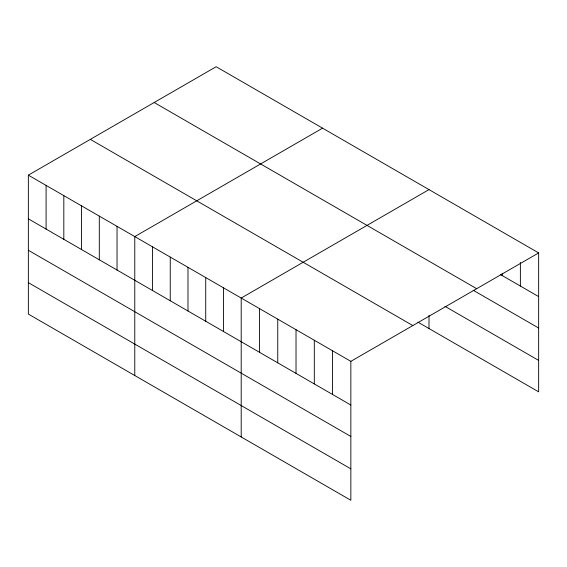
<?xml version="1.0" encoding="UTF-8"?>
<svg xmlns="http://www.w3.org/2000/svg" width="567" height="567" viewBox="0 0 567 567"><rect width="100%" height="100%" fill="white"/><g stroke="black" fill="none" stroke-linecap="round" stroke-linejoin="round"><path stroke-width="0.85" d="M28.35 175.153L350.845 361.349L350.845 500.271L28.35 314.083L28.35 175.153L216.155 66.729L538.65 252.917L538.65 391.847L417.914 322.141M322.573 128.17L134.776 236.595L134.776 375.524M428.999 189.612L241.202 298.044L241.202 436.966M350.845 361.349L538.65 252.917M500.576 274.619L538.65 296.605M154.174 102.507L476.677 288.702M473.161 290.226L538.65 328.031M444.989 306.343L538.65 360.414M90.323 139.376L412.826 325.564M28.35 218.834L350.845 405.029M28.35 250.267L350.845 436.462M28.35 282.649L350.845 468.845M520.378 262.464L520.378 286.052M502.1 273.755L502.1 275.505M428.999 315.443L428.999 328.541M332.574 350.796L332.574 394.476M314.302 340.243L314.302 383.93M296.024 329.696L296.024 373.377M277.752 319.143L277.752 362.823M259.473 308.59L259.473 352.277M223.462 287.802L223.462 331.482M205.722 277.561L205.722 321.241M187.989 267.319L187.989 311M170.249 257.078L170.249 300.765M152.509 246.836L152.509 290.524M117.036 226.353L117.036 270.041M99.303 216.112L99.303 259.799M81.563 205.878L81.563 249.558M63.823 195.636L63.823 239.317M46.09 185.395L46.09 229.075"/></g></svg>
